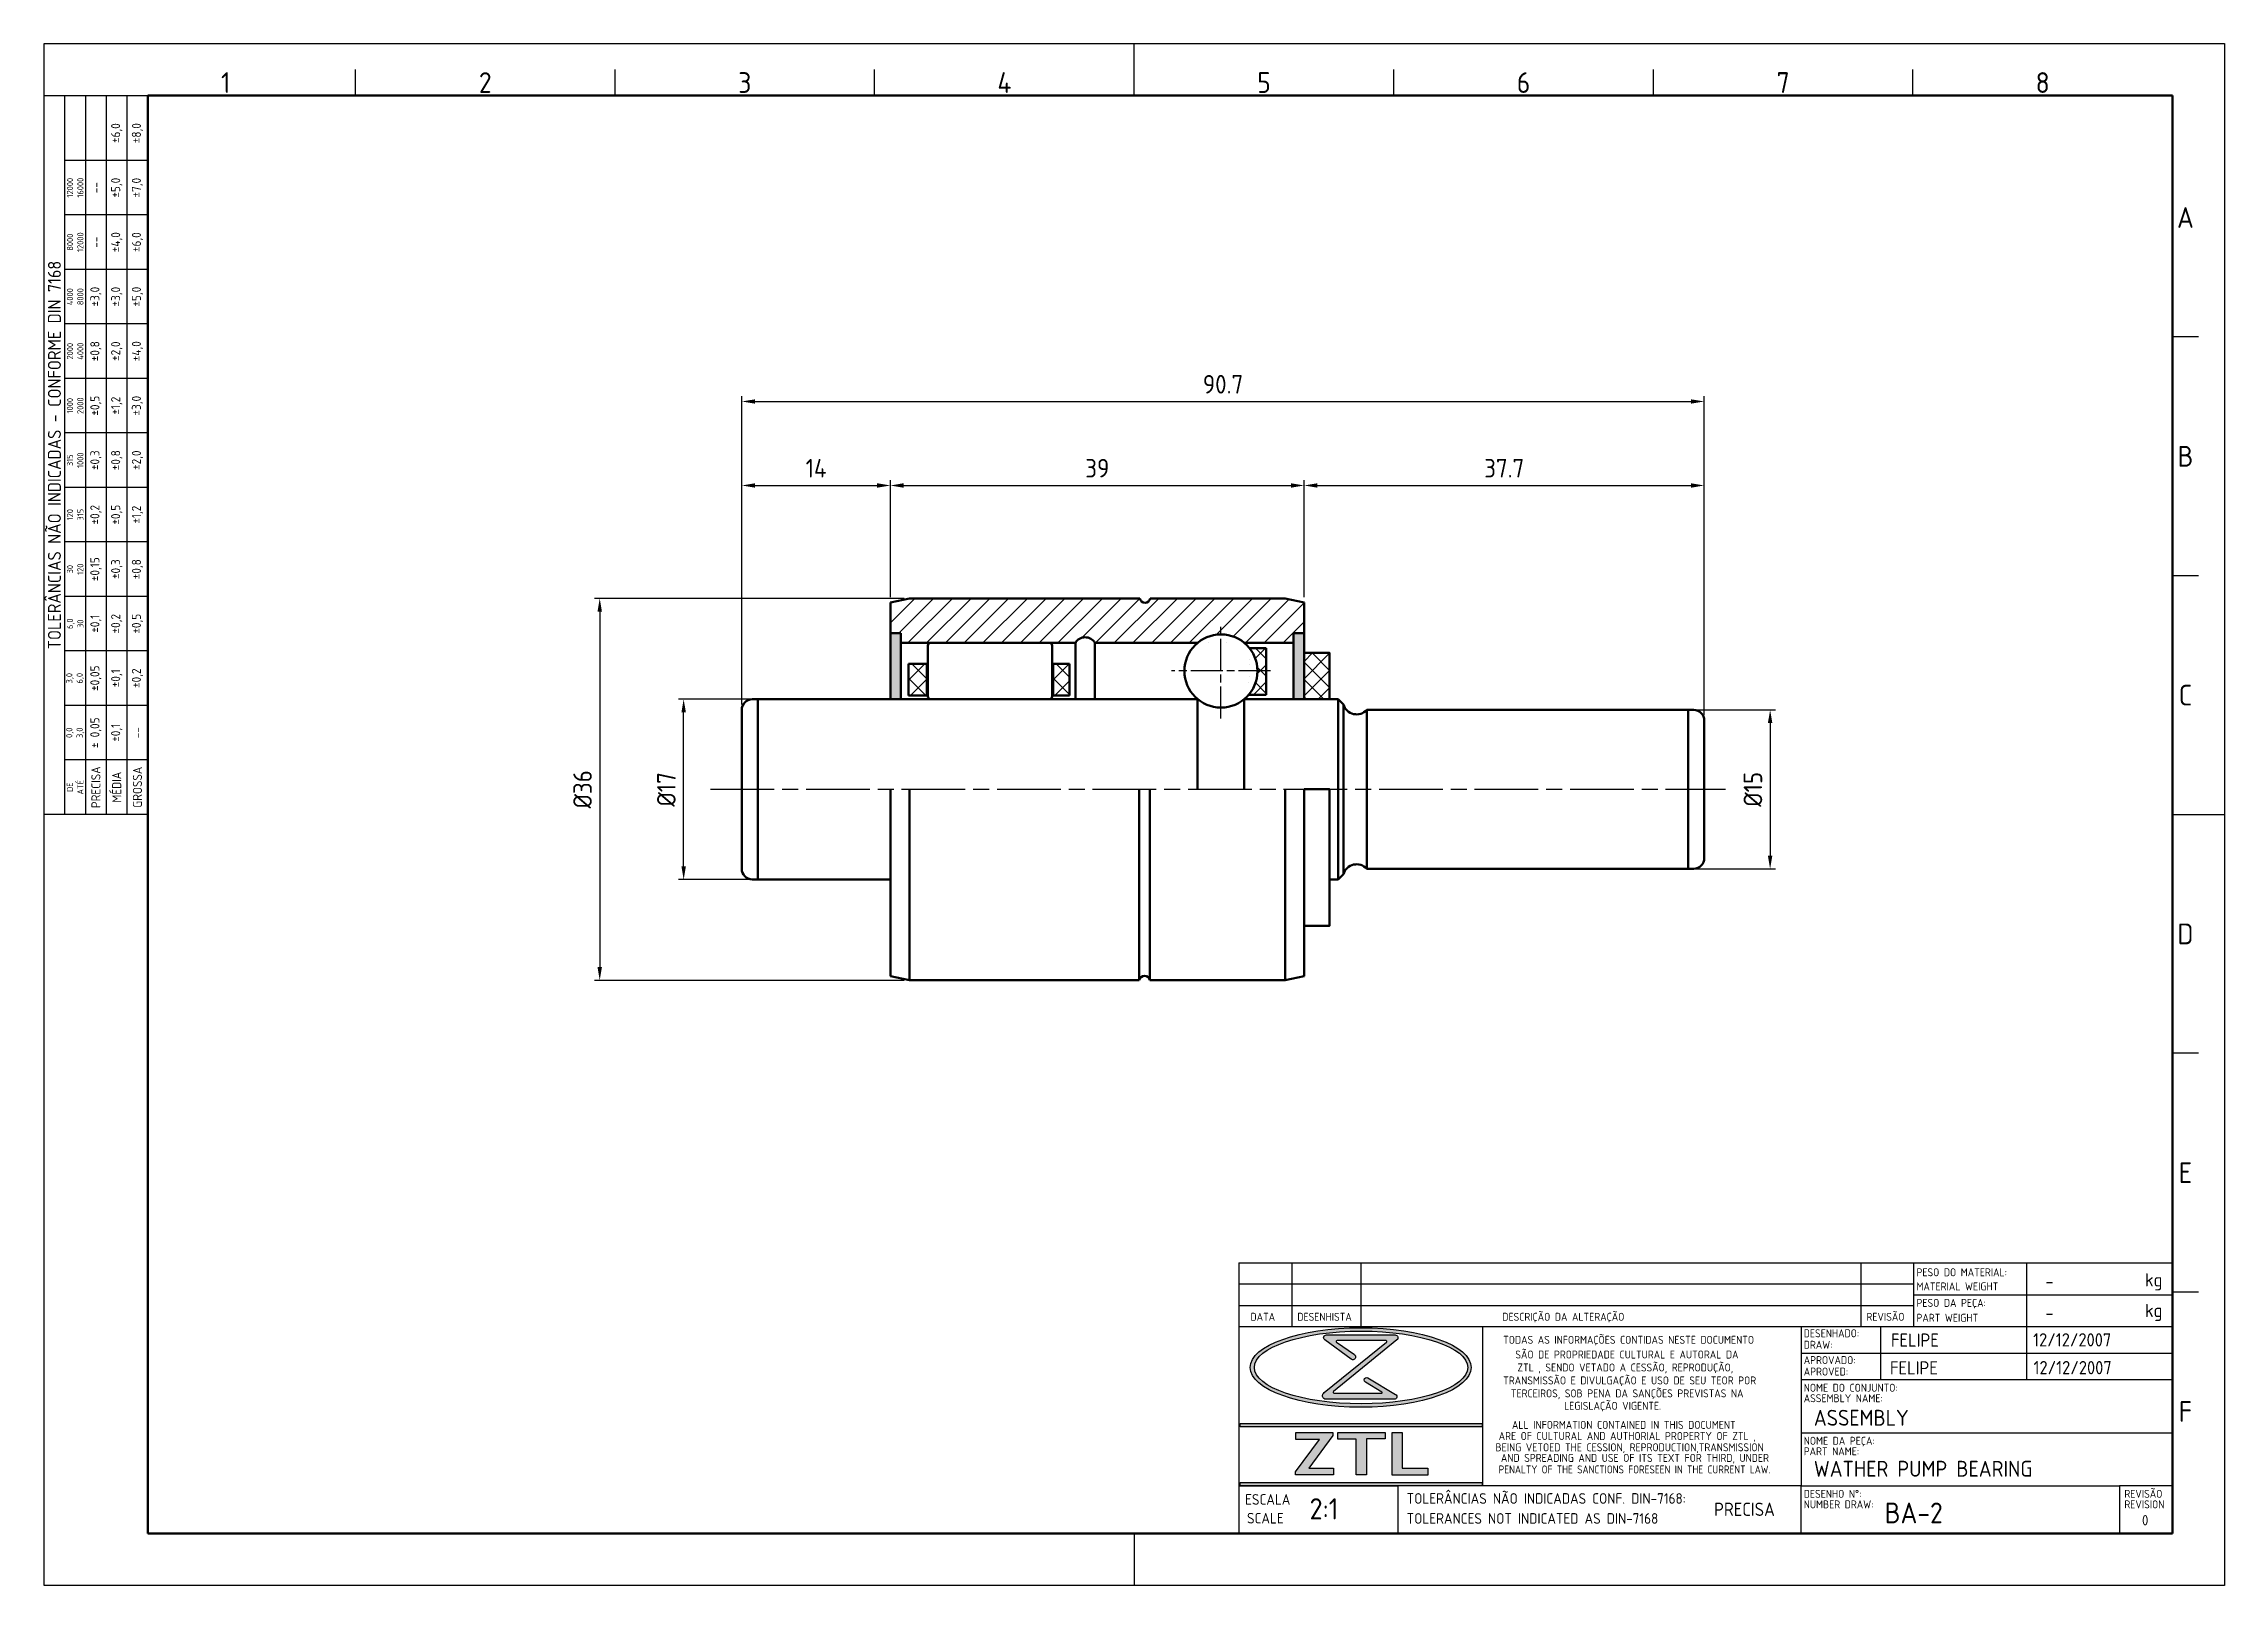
# Model space of a CAD drawing. Extents: x 0 to 205, y 0 to 145.
import ezdxf
from ezdxf.enums import TextEntityAlignment as Align

# ---------------------------------------------------------------- set-up
doc = ezdxf.new("R2010")
doc.units = 0
doc.header["$LTSCALE"] = 0.5
for name, pattern in [('AM_ISO02W050', [7.5, 6, -1.5]), ('AM_ISO08W050', [18, 12, -1.5, 3, -1.5]), ('AM_ISO08W050x2', [9, 6, -0.75, 1.5, -0.75])]:
    doc.linetypes.add(name, pattern=pattern)
doc.layers.get('0').update_dxf_attribs({"linetype": 'CONTINUOUS'})
doc.layers.get('Defpoints').update_dxf_attribs({"linetype": 'CONTINUOUS'})
for name, color, linetype, lineweight in [('AM_0', 7, 'CONTINUOUS', 50), ('AM_3', 6, 'AM_ISO02W050', 25), ('AM_5', 3, 'CONTINUOUS', 25), ('AM_7', 4, 'AM_ISO08W050', 25), ('AM_8', 1, 'CONTINUOUS', 25), ('AM_BOR', 7, 'CONTINUOUS', 50)]:
    doc.layers.add(name, color=color, linetype=linetype, lineweight=lineweight)
doc.styles.add('ACISOTS', font='isocp.shx', dxfattribs={"height": 1})
doc.styles.get("Standard").update_dxf_attribs({"font": 'ISOCP.SHX'})
doc.dimstyles.new('AM_ISO', dxfattribs={"dimtxt": 3.5, "dimasz": 2.5, "dimexe": 1, "dimexo": 1, "dimgap": 1.5, "dimtad": 1, "dimdsep": 46, "dimtxsty": 'Standard', "dimcen": 0, "dimclrd": 256, "dimclre": 256, "dimclrt": 2, "dimadec": 0, "dimazin": 2, "dimtp": 0.1, "dimtm": 0.1, "dimtfac": 0.71, "dimtdec": 3, "dimtmove": 0, "dimatfit": 3, "dimfxl": 1, "dimlwd": -1, "dimlwe": -1, "dimarcsym": 0})

# ---------------------------------------------------------------- blocks, each defined once
blk = doc.blocks.new('A3 ZTL')
for p, q in [((19.57, 280.82), (19.57, 9.78)), ((401.17, 280.82), (19.57, 280.82)), ((401.17, 9.78), (401.17, 280.82)), ((19.57, 9.78), (401.17, 9.78))]:
    blk.add_line(p, q)
at = {"layer": 'AM_BOR', "color": 135, "lineweight": 25}
for p, q in [((0, 0), (0, 290.61)), ((0, 290.61), (410.96, 290.61)), ((205.48, 280.82), (205.48, 290.61)), ((410.96, 290.61), (410.96, 0)), ((58.71, 280.82), (58.71, 285.71)), ((107.63, 280.82), (107.63, 285.71)), ((156.56, 280.82), (156.56, 285.71)), ((254.4, 280.82), (254.4, 285.71)), ((303.33, 280.82), (303.33, 285.71)), ((352.25, 280.82), (352.25, 285.71)), ((3.91, 145.3), (3.91, 280.82)), ((7.83, 280.82), (7.83, 145.3)), ((11.74, 280.82), (11.74, 145.3)), ((15.66, 145.3), (15.66, 280.82)), ((19.57, 268.59), (3.91, 268.59)), ((19.57, 258.32), (3.91, 258.32)), ((19.57, 248.04), (3.91, 248.04)), ((19.57, 237.77), (3.91, 237.77)), ((406.07, 235.32), (401.17, 235.32)), ((19.57, 227.5), (3.91, 227.5)), ((19.57, 217.22), (3.91, 217.22)), ((19.57, 206.95), (3.91, 206.95)), ((19.57, 196.67), (3.91, 196.67)), ((406.07, 190.31), (401.17, 190.31)), ((19.57, 186.4), (3.91, 186.4)), ((19.57, 176.13), (3.91, 176.13)), ((19.57, 165.85), (3.91, 165.85)), ((19.57, 155.58), (3.91, 155.58)), ((401.17, 145.3), (410.96, 145.3)), ((406.07, 100.29), (401.17, 100.29)), ((406.07, 55.28), (401.17, 55.28)), ((205.48, 9.78), (205.48, 0)), ((410.96, 0), (0, 0))]:
    blk.add_line(p, q, dxfattribs=at)
blk.add_lwpolyline([(19.57, 145.3), (0, 145.3), (0, 280.82), (19.57, 280.82)], close=True, dxfattribs=at)
at = {"layer": 'AM_BOR', "color": 135, "lineweight": 25, "style": 'ACISOTS'}
for s, p in [('1', (34.25, 283.27)), ('2', (83.17, 283.27)), ('3', (132.09, 283.27)), ('4', (181.02, 283.27)), ('5', (229.94, 283.27)), ('6', (278.86, 283.27)), ('7', (327.79, 283.27)), ('8', (376.71, 283.27)), ('A', (403.62, 257.83)), ('B', (403.62, 212.82)), ('C', (403.62, 167.81)), ('D', (403.62, 122.8)), ('E', (403.62, 77.79)), ('F', (403.62, 32.78))]:
    blk.add_text(s, height=3.91, dxfattribs=at).set_placement(p, align=Align.MIDDLE)
at = {"layer": 'AM_BOR', "color": 135, "lineweight": 25, "attachment_point": 5, "rotation": 90}
for s, insert, char_height, width in [('±6,0', (13.7, 273.73), 1.712, 10.274), ('±8,0', (17.61, 273.73), 1.712, 10.274), ('12000\\P16000', (5.87, 263.45), 1.174, 10.274), ('--', (9.78, 263.45), 1.712, 10.274), ('±5,0', (13.7, 263.45), 1.712, 10.274), ('±7,0', (17.61, 263.45), 1.712, 10.274), ('±4,0', (13.7, 253.18), 1.712, 10.274), ('±6,0', (17.61, 253.18), 1.712, 10.274), ('8000\\P12000', (5.87, 253.18), 1.174, 10.274), ('--', (9.78, 253.18), 1.712, 10.274), ('{\\Fisocp.shx|c0;TOLERÂNCIAS NÃO INDICADAS - CONFORME DIN 7168}', (1.96, 213.06), 2.4462, 135.5186), ('4000\\P8000', (5.87, 242.91), 1.174, 10.274), ('±3,0', (9.78, 242.91), 1.712, 10.274), ('±3,0', (13.7, 242.91), 1.712, 10.274), ('±5,0', (17.61, 242.91), 1.712, 10.274), ('±0,8', (9.78, 232.63), 1.712, 10.274), ('±2,0', (13.7, 232.63), 1.712, 10.274), ('±4,0', (17.61, 232.63), 1.712, 10.274), ('2000\\P4000', (5.87, 232.63), 1.174, 10.274), ('1000\\P2000', (5.87, 222.36), 1.174, 10.274), ('±0,5', (9.78, 222.36), 1.712, 10.274), ('±1,2', (13.7, 222.36), 1.712, 10.274), ('±3,0', (17.61, 222.36), 1.712, 10.274), ('±0,3', (9.78, 212.08), 1.712, 10.274), ('±0,8', (13.7, 212.08), 1.712, 10.274), ('±2,0', (17.61, 212.08), 1.712, 10.274), ('315\\P1000', (5.87, 212.08), 1.174, 10.274), ('120\\P315', (5.87, 201.81), 1.174, 10.274), ('±0,2', (9.78, 201.81), 1.712, 10.274), ('±0,5', (13.7, 201.81), 1.712, 10.274), ('±1,2', (17.61, 201.81), 1.712, 10.274), ('±0,15', (9.78, 191.54), 1.712, 10.274), ('±0,3', (13.7, 191.54), 1.712, 10.274), ('±0,8', (17.61, 191.54), 1.712, 10.274), ('30\\P120', (5.87, 191.54), 1.174, 10.274), ('6,0\\P30', (5.87, 181.26), 1.174, 10.274), ('±0,1', (9.78, 181.26), 1.712, 10.274), ('±0,2', (13.7, 181.26), 1.712, 10.274), ('±0,5', (17.61, 181.26), 1.712, 10.274), ('±0,05', (9.78, 170.99), 1.712, 10.274), ('±0,2', (17.61, 170.99), 1.712, 10.274), ('3,0\\P6,0', (5.87, 170.99), 1.174, 10.274), ('±0,1', (13.7, 170.99), 1.712, 10.274), ('0,0\\P3,0', (5.87, 160.71), 1.174, 10.274), ('± 0,05', (9.78, 160.71), 1.712, 10.274), ('\\pt4.69206;±0,1', (13.7, 160.71), 1.7123, 10.274), ('--', (17.61, 160.71), 1.712, 10.274), ('PRECISA', (9.78, 150.44), 1.712, 10.274), ('MÉDIA', (13.7, 150.44), 1.712, 10.274), ('GROSSA', (17.61, 150.44), 1.712, 10.274), ('{\\Fisocp.shx|c0;DE\\PATÉ}', (5.87, 150.44), 1.1742, 10.274)]:
    blk.add_mtext(s, dxfattribs=dict(at, insert=insert, char_height=char_height, width=width))
blk = doc.blocks.new('LEGENDAZTL-1')
at = {"layer": 'AM_8'}
h = blk.add_hatch(color=135, dxfattribs=at)
edge = h.paths.add_edge_path()
edge.add_ellipse((23.01, 31.29), major_axis=(20.82, 0), ratio=0.359907, start_angle=191.4592, end_angle=452.8175)
edge.add_ellipse((23.01, 31.29), major_axis=(20.82, 0), ratio=0.359907, start_angle=92.8175, end_angle=191.4592)
edge = h.paths.add_edge_path(flags=16)
edge.add_ellipse((23.07, 31.29), major_axis=(20.11, 0), ratio=0.340664, start_angle=93.067, end_angle=371.4592)
edge.add_ellipse((23.07, 31.29), major_axis=(20.11, 0), ratio=0.340664, start_angle=11.4592, end_angle=93.067)
h = blk.add_hatch(color=135, dxfattribs=at)
edge = h.paths.add_edge_path()
edge.add_line((27.86, 36.04), (16.14, 26.55))
edge.add_arc((16.46, 25.96), 0.662, 118.1409, 270)
edge.add_line((16.46, 25.3), (29.34, 25.3))
edge.add_arc((29.33, 25.79), 0.488, 271.9685, 418.9108)
edge.add_line((29.58, 26.21), (24.36, 29.35))
edge.add_arc((24.11, 28.95), 0.475, 58.6682, 238.8052)
edge.add_line((23.87, 28.54), (26.98, 26.65))
edge.add_arc((26.92, 26.56), 0.12, -90, 54.6545, ccw=False)
edge.add_line((26.92, 26.44), (17.93, 26.44))
edge.add_arc((17.96, 26.6), 0.167, 129.2364, 260.8226, ccw=False)
edge.add_line((17.86, 26.73), (29.79, 36.47))
edge.add_arc((29.47, 36.9), 0.529, 306.0702, 450)
edge.add_line((29.47, 37.43), (16.54, 37.43))
edge.add_arc((16.52, 36.92), 0.513, 87.7272, 233.7471)
edge.add_line((16.21, 36.5), (21.18, 32.86))
edge.add_arc((21.5, 33.28), 0.527, 232.4714, 414.7334)
edge.add_line((21.81, 33.71), (18.46, 36.07))
edge.add_arc((18.53, 36.2), 0.144, 90, 242.5235, ccw=False)
edge.add_line((18.53, 36.35), (27.78, 36.35))
edge.add_arc((27.75, 36.17), 0.176, -50.9964, 80.7655, ccw=False)
for points in [[(0.28, 20.1), (45.87, 20.1), (45.87, 20.7), (0.28, 20.7)], [(10.71, 11.65), (10.71, 11.05), (17.9, 11.05), (17.9, 12.32), (13.24, 12.32), (17.77, 18.44), (17.77, 19.04), (10.78, 19.04), (10.78, 17.71), (15.21, 17.71)], [(18.7, 17.78), (22.17, 17.78), (22.17, 11.05), (24.07, 11.05), (24.07, 17.84), (27.63, 17.84), (27.63, 19.04), (18.7, 19.04)], [(35.62, 11.02), (35.62, 12.32), (30.79, 12.32), (30.79, 19.04), (28.93, 19.04), (28.93, 11.02)], [(45.87, 9.6), (0.28, 9.6), (0.28, 9), (45.87, 9)]]:
    blk.add_hatch(color=135, dxfattribs=at).paths.add_polyline_path(points)
at = {"layer": 'AM_8', "color": 135}
for p, q in [((0, 51), (176, 51)), ((0, 51), (0, 0)), ((10, 51), (10, 39)), ((23, 51), (23, 39)), ((117.25, 51), (117.25, 39)), ((127.25, 39), (127.25, 51)), ((148.5, 51), (148.5, 45)), ((176, 0), (176, 51)), ((127.25, 47), (0, 47)), ((0, 43), (127.25, 43)), ((127.25, 45), (176, 45)), ((148.5, 45), (148.5, 39)), ((0, 39), (106, 39)), ((16.54, 37.43), (29.47, 37.43)), ((45.93, 39), (45.93, 9)), ((106, 39), (106, 20)), ((106, 39), (176, 39)), ((121, 39), (121, 29)), ((148.5, 39), (148.5, 29)), ((106, 34), (176, 34)), ((106, 29), (176, 29)), ((0.28, 20.1), (0.28, 20.7)), ((0.28, 20.7), (45.87, 20.7)), ((45.87, 20.7), (45.87, 20.1)), ((45.87, 20.1), (0.28, 20.1)), ((10.71, 11.65), (15.21, 17.71)), ((10.78, 17.71), (10.78, 19.04)), ((10.78, 19.04), (17.77, 19.04)), ((15.21, 17.71), (10.78, 17.71)), ((17.77, 18.44), (13.24, 12.32)), ((17.77, 19.04), (17.77, 18.44)), ((18.7, 17.78), (18.7, 19.04)), ((18.7, 19.04), (27.63, 19.04)), ((22.17, 17.78), (18.7, 17.78)), ((22.17, 11.05), (22.17, 17.78)), ((24.07, 17.84), (24.07, 11.05)), ((27.63, 17.84), (24.07, 17.84)), ((27.63, 19.04), (27.63, 17.84)), ((28.93, 11.02), (28.93, 19.04)), ((28.93, 19.04), (30.79, 19.04)), ((30.79, 19.04), (30.79, 12.32)), ((106, 20), (106, 9)), ((106, 19), (176, 19)), ((0, 9), (30, 9)), ((106, 9), (0, 9)), ((0.28, 9.6), (45.87, 9.6)), ((0.28, 9), (0.28, 9.6)), ((45.87, 9), (0.28, 9)), ((10.71, 11.05), (10.71, 11.65)), ((17.9, 11.05), (10.71, 11.05)), ((13.24, 12.32), (17.9, 12.32)), ((17.9, 12.32), (17.9, 11.05)), ((24.07, 11.05), (22.17, 11.05)), ((35.62, 11.02), (28.93, 11.02)), ((30, 9), (30, 0)), ((30.79, 12.32), (35.62, 12.32)), ((35.62, 12.32), (35.62, 11.02)), ((45.87, 9.6), (45.87, 9)), ((106, 0), (106, 9)), ((106, 9), (166, 9)), ((176, 9), (166, 9)), ((166, 9), (166, 0)), ((0, 0), (176, 0))]:
    blk.add_line(p, q, dxfattribs=at)
blk.add_lwpolyline([(16.54, 37.43), (29.47, 37.43, -0.726075), (29.79, 36.47), (17.86, 26.73, 0.646844), (17.93, 26.44), (26.92, 26.44, 0.730915), (26.98, 26.65), (23.87, 28.54, -1.001197), (24.36, 29.35), (29.58, 26.21, -0.746343), (29.34, 25.3), (16.46, 25.3, -0.780296), (16.14, 26.55), (27.86, 36.04, 0.647932), (27.78, 36.35), (18.53, 36.35, 0.78497), (18.46, 36.07), (21.81, 33.71, -1.019937), (21.18, 32.86), (16.21, 36.5, -0.740095), (16.54, 37.43, -0.257794)], format="xyb", dxfattribs=at)
for centre, major_axis, ratio in [((23.01, 31.29), (-20.82, 0), 0.359907), ((23.07, 31.29), (-20.11, 0), 0.340664)]:
    blk.add_ellipse(centre, major_axis=major_axis, ratio=ratio, dxfattribs=at)
for s, height, p in [('PESO DO MATERIAL:', 1.5, (127.75, 48.48)), ('MATERIAL WEIGHT', 1.5, (127.75, 45.82)), ('kg', 2.5, (170.83, 46.56)), ('DATA', 1.5, (2.22, 40.09)), ('DESENHISTA', 1.5, (11.05, 40.09)), ('DESCRIÇÃO DA ALTERAÇÃO', 1.5, (49.68, 40.09)), ('REVISÃO', 1.5, (118.32, 40.09)), ('PESO DA PEÇA:', 1.5, (127.75, 42.71)), ('PART WEIGHT', 1.5, (127.75, 39.91)), ('kg', 2.5, (170.83, 40.79)), ('TODAS AS INFORMAÇÕES CONTIDAS NESTE DOCUMENTO', 1.5, (49.85, 35.75)), ('DESENHADO:', 1.5, (106.5, 36.98)), ('SÃO DE PROPRIEDADE CULTURAL E AUTORAL DA', 1.5, (52.14, 32.98)), ('APROVADO:', 1.5, (106.5, 31.93)), ('DRAW:', 1.5, (106.5, 34.82)), ('TRANSMISSÃO E DIVULGAÇÃO E USO DE SEU TEOR POR', 1.5, (49.85, 28.1)), ('ZTL , SENDO VETADO A CESSÃO, REPRODUÇÃO,', 1.5, (52.53, 30.54)), ('APROVED:', 1.5, (106.5, 29.77)), ('TERCEIROS, SOB PENA DA SANÇÕES PREVISTAS NA', 1.5, (51.3, 25.66)), ('LEGISLAÇÃO VIGENTE.', 1.5, (61.33, 23.31)), ('ASSEMBLY NAME:', 1.5, (106.5, 24.74)), ('NOME DO CONJUNTO:', 1.5, (106.5, 26.72)), ('ALL INFORMATION CONTAINED IN THIS DOCUMENT', 1.5, (51.5, 19.72)), ('BEING VETOED THE CESSION, REPRODUCTION,TRANSMISSION', 1.5, (48.41, 15.49)), ('ARE OF CULTURAL AND AUTHORIAL PROPERTY OF ZTL ,', 1.5, (49, 17.62)), ('NOME DA PEÇA:', 1.5, (106.5, 16.72)), ('AND SPREADING AND USE OF ITS TEXT FOR THIRD, UNDER', 1.5, (49.42, 13.49)), ('PART NAME:', 1.5, (106.5, 14.74)), ('TOLERÂNCIAS NÃO INDICADAS CONF. DIN-7168:', 2, (31.66, 5.6)), ('DESENHO N%%d:', 1.5, (106.5, 6.72)), ('REVISÃO', 1.5, (166.93, 6.72)), ('ESCALA', 2, (1.21, 5.42)), ('NUMBER DRAW:', 1.5, (106.5, 4.74)), ('REVISION', 1.5, (166.93, 4.74)), ('SCALE', 2, (1.57, 1.88)), ('TOLERANCES NOT INDICATED AS DIN-7168', 2, (31.66, 1.83))]:
    blk.add_text(s, height=height, dxfattribs=at).set_placement(p)
at = {"layer": 'AM_8', "color": 135, "width": 0.95}
blk.add_text('PENALTY OF THE SANCTIONS FORESEEN IN THE CURRENT LAW.', height=1.5, dxfattribs=at).set_placement((48.99, 11.32))
at = {"layer": 'AM_8', "color": 135}
for tag, height, p in [('PESO', 2.5, (152.06, 47.53)), ('PESO', 2.5, (152.06, 41.58)), ('DESN.', 2.5, (122.94, 36.44)), ('DATADES', 2.5, (149.73, 36.5)), ('APROV', 2.5, (122.75, 31.22)), ('DATAAPROV', 2.5, (149.81, 31.25)), ('CONJUNTO', 3, (108.41, 21.81)), ('PEÇA', 3, (108.4, 12.2)), ('NºDESENHO', 3.91, (121.76, 3.88))]:
    blk.add_attdef(tag, text='', height=height, dxfattribs=at).set_placement(p, align=Align.MIDDLE_LEFT)
at = {"layer": 'AM_8', "color": 135, "style": 'ACISOTS'}
for tag, p, height in [('GEN-TITLE-SCA{12.7}', (13.36, 2.64), 4), ('GEN-TITLE-DWG{30.6}', (92.5, -2.65), 2)]:
    blk.add_attdef(tag, p, '', height=height, dxfattribs=at)
at = {"layer": 'AM_8', "color": 135}
for tag, height, p in [('TOL.N.IND', 2.5, (95.33, 4.56)), ('REV.', 1.96, (170.86, 2.49))]:
    blk.add_attdef(tag, text='', height=height, dxfattribs=at).set_placement(p, align=Align.MIDDLE_CENTER)
blk = doc.blocks.new('*D29')
at = {"layer": 'AM_5'}
for p, q in [((155.46, 82.52), (163.17, 82.52)), ((162.67, 81.27), (162.67, 68.77)), ((155.46, 67.52), (163.17, 67.52))]:
    blk.add_line(p, q, dxfattribs=at)
for points in [[(162.46, 81.27), (162.88, 81.27), (162.67, 82.52)], [(162.46, 68.77), (162.88, 68.77), (162.67, 67.52)]]:
    blk.add_solid(points, dxfattribs=at)
at = {"layer": 'Defpoints', "color": 0}
for p in [(154.96, 82.52), (154.96, 67.52), (162.67, 67.52)]:
    blk.add_point(p, dxfattribs=at)
at = {"layer": 'AM_5', "color": 3, "insert": (161.05, 75.02), "char_height": 1.75, "attachment_point": 5, "rotation": 90}
blk.add_mtext('%%C15', dxfattribs=at)
blk = doc.blocks.new('*D30')
at = {"layer": 'AM_5'}
for p, q in [((65.76, 83.01), (65.76, 112.08)), ((67.01, 111.58), (155.21, 111.58)), ((156.46, 82.01), (156.46, 112.08))]:
    blk.add_line(p, q, dxfattribs=at)
for points in [[(67.01, 111.78), (67.01, 111.37), (65.76, 111.58)], [(155.21, 111.78), (155.21, 111.37), (156.46, 111.58)]]:
    blk.add_solid(points, dxfattribs=at)
at = {"layer": 'Defpoints', "color": 0}
for p in [(156.46, 111.58), (65.76, 82.51), (156.46, 81.51)]:
    blk.add_point(p, dxfattribs=at)
at = {"layer": 'AM_5', "color": 3, "insert": (111.11, 113.2), "char_height": 1.75, "attachment_point": 5}
blk.add_mtext('90.7', dxfattribs=at)
blk = doc.blocks.new('*D31')
at = {"layer": 'AM_5'}
for p, q in [((65.76, 83.01), (65.76, 104.16)), ((67.01, 103.66), (78.51, 103.66)), ((79.76, 93.12), (79.76, 104.16))]:
    blk.add_line(p, q, dxfattribs=at)
for points in [[(67.01, 103.87), (67.01, 103.45), (65.76, 103.66)], [(78.51, 103.87), (78.51, 103.45), (79.76, 103.66)]]:
    blk.add_solid(points, dxfattribs=at)
at = {"layer": 'Defpoints', "color": 0}
for p in [(79.76, 103.66), (79.76, 92.62), (65.76, 82.51)]:
    blk.add_point(p, dxfattribs=at)
at = {"layer": 'AM_5', "color": 3, "insert": (72.76, 105.29), "char_height": 1.75, "attachment_point": 5}
blk.add_mtext('14', dxfattribs=at)
blk = doc.blocks.new('*D32')
at = {"layer": 'AM_5'}
for p, q in [((79.76, 93.12), (79.76, 104.16)), ((81.01, 103.66), (117.51, 103.66)), ((118.76, 93.12), (118.76, 104.16))]:
    blk.add_line(p, q, dxfattribs=at)
for points in [[(81.01, 103.87), (81.01, 103.45), (79.76, 103.66)], [(117.51, 103.87), (117.51, 103.45), (118.76, 103.66)]]:
    blk.add_solid(points, dxfattribs=at)
at = {"layer": 'Defpoints', "color": 0}
for p in [(118.76, 103.66), (79.76, 92.62), (118.76, 92.62)]:
    blk.add_point(p, dxfattribs=at)
at = {"layer": 'AM_5', "color": 3, "insert": (99.26, 105.29), "char_height": 1.75, "attachment_point": 5}
blk.add_mtext('39', dxfattribs=at)
blk = doc.blocks.new('*D33')
at = {"layer": 'AM_5'}
for p, q in [((118.76, 93.12), (118.76, 104.16)), ((120.01, 103.66), (155.21, 103.66)), ((156.46, 82.01), (156.46, 104.16))]:
    blk.add_line(p, q, dxfattribs=at)
for points in [[(120.01, 103.87), (120.01, 103.45), (118.76, 103.66)], [(155.21, 103.87), (155.21, 103.45), (156.46, 103.66)]]:
    blk.add_solid(points, dxfattribs=at)
at = {"layer": 'Defpoints', "color": 0}
for p in [(156.46, 103.66), (118.76, 92.62), (156.46, 81.51)]:
    blk.add_point(p, dxfattribs=at)
at = {"layer": 'AM_5', "color": 3, "insert": (137.61, 105.29), "char_height": 1.75, "attachment_point": 5}
blk.add_mtext('37.7', dxfattribs=at)
blk = doc.blocks.new('*D34')
at = {"layer": 'AM_5'}
for p, q in [((81.06, 93.02), (51.87, 93.02)), ((52.37, 91.77), (52.37, 58.27)), ((81.06, 57.02), (51.87, 57.02))]:
    blk.add_line(p, q, dxfattribs=at)
for points in [[(52.16, 91.77), (52.58, 91.77), (52.37, 93.02)], [(52.16, 58.27), (52.58, 58.27), (52.37, 57.02)]]:
    blk.add_solid(points, dxfattribs=at)
at = {"layer": 'Defpoints', "color": 0}
for p in [(81.56, 93.02), (52.37, 57.02), (81.56, 57.02)]:
    blk.add_point(p, dxfattribs=at)
at = {"layer": 'AM_5', "color": 3, "insert": (50.75, 75.02), "char_height": 1.75, "attachment_point": 5, "rotation": 90}
blk.add_mtext('%%C36', dxfattribs=at)
blk = doc.blocks.new('*D35')
at = {"layer": 'AM_5'}
for p, q in [((66.76, 83.52), (59.78, 83.52)), ((60.28, 67.77), (60.28, 82.27)), ((66.76, 66.52), (59.78, 66.52))]:
    blk.add_line(p, q, dxfattribs=at)
for points in [[(60.07, 82.27), (60.49, 82.27), (60.28, 83.52)], [(60.07, 67.77), (60.49, 67.77), (60.28, 66.52)]]:
    blk.add_solid(points, dxfattribs=at)
at = {"layer": 'Defpoints', "color": 0}
for p in [(60.28, 83.52), (67.26, 83.52), (67.26, 66.52)]:
    blk.add_point(p, dxfattribs=at)
at = {"layer": 'AM_5', "color": 3, "insert": (58.65, 75.02), "char_height": 1.75, "attachment_point": 5, "rotation": 90}
blk.add_mtext('%%C17', dxfattribs=at)

msp = doc.modelspace()

# ---------------------------------------------------------------- hatches: boundary and pattern name
at = {"layer": 'AM_3'}
h = msp.add_hatch(dxfattribs=at)
h.set_pattern_fill('ANSI31', color=256, scale=15, style=0)
h.paths.add_polyline_path([(78.278, 102.972), (76.724, 102.972), (76.724, 95.972), (83.474, 95.972), (83.474, 99.972, -0.2679492)])
h.paths.add_polyline_path([(83.474, 63.972), (76.724, 63.972), (76.724, 56.972), (78.278, 56.972, -0.2679492), (83.474, 59.972)])
h = msp.add_hatch(dxfattribs=at)
h.set_pattern_fill('ANSI31', color=256, scale=15, style=0)
h.paths.add_polyline_path([(86.474, 95.972), (90.224, 99.722), (90.224, 102.972), (88.671, 102.972, -0.2679492), (83.474, 99.972), (83.474, 95.972)])
h.paths.add_polyline_path([(90.224, 56.972), (90.224, 60.222), (86.474, 63.972), (83.474, 63.972), (83.474, 59.972, -0.2679492), (88.671, 56.972)])
at = {"layer": 'AM_8'}
h = msp.add_hatch(dxfattribs=at)
h.set_pattern_fill('_U', color=256, scale=1.25, angle=45, style=0, pattern_type=0)
h.set_pattern_definition([(45, (0, -13.7915), (-0.883883, 0.883883), [])])
edge = h.paths.add_edge_path()
edge.add_line((113.11, 88.832), (117.758, 88.832))
edge.add_line((117.758, 88.832), (117.758, 89.752))
edge.add_line((117.758, 89.752), (118.758, 89.752))
edge.add_line((118.758, 89.752), (118.758, 92.625))
edge.add_line((118.758, 92.625), (116.958, 93.024))
edge.add_line((116.958, 93.024), (104.258, 93.024))
edge.add_arc((103.758, 93.115), 0.508, 190.31778, 349.68222, ccw=False)
edge.add_line((103.258, 93.024), (81.558, 93.024))
edge.add_line((81.558, 93.024), (79.758, 92.625))
edge.add_line((79.758, 92.625), (79.758, 89.752))
edge.add_line((79.758, 89.752), (80.758, 89.752))
edge.add_line((80.758, 89.752), (80.758, 88.832))
edge.add_line((80.758, 88.832), (97.195, 88.832))
edge.add_arc((98.116, 88.284), 1.071, 30.76755, 149.23245, ccw=False)
edge.add_line((99.036, 88.832), (108.716, 88.832))
edge.add_arc((110.913, 86.178), 3.446, 50.37912, 129.62088, ccw=False)
for points in [[(79.758, 89.752), (79.758, 83.524), (80.758, 83.524), (80.758, 89.752)], [(118.758, 89.752), (118.758, 83.524), (117.758, 83.524), (117.758, 89.752)]]:
    msp.add_hatch(color=256, dxfattribs=at).paths.add_polyline_path(points)
h = msp.add_hatch(dxfattribs=at)
h.set_pattern_fill('_U', color=256, scale=1.15, angle=45, style=0, double=1, pattern_type=0)
h.set_pattern_definition([(45, (-3, -13.7915), (-0.813173, 0.813173), []), (135, (-3, -13.7915), (-0.813173, -0.813173), [])])
h.paths.add_polyline_path([(81.474, 83.871), (83.186, 83.871), (83.186, 86.84), (81.474, 86.84)])
h = msp.add_hatch(dxfattribs=at)
h.set_pattern_fill('_U', color=256, scale=1.15, angle=45, style=0, double=1, pattern_type=0)
h.set_pattern_definition([(45, (0.8562, -13.7915), (-0.813173, 0.813173), []), (135, (0.8562, -13.7915), (-0.813173, -0.813173), [])])
h.paths.add_polyline_path([(96.642, 83.871), (96.642, 86.84), (95.102, 86.84), (95.102, 83.871)])
h = msp.add_hatch(dxfattribs=at)
h.set_pattern_fill('_U', color=256, scale=1.15, angle=45, style=0, double=1, pattern_type=0)
h.set_pattern_definition([(45, (6.5007, -13.7915), (-0.813173, 0.813173), []), (135, (6.5007, -13.7915), (-0.813173, -0.813173), [])])
edge = h.paths.add_edge_path()
edge.add_line((115.19, 83.942), (115.19, 88.329))
edge.add_line((115.19, 88.329), (113.605, 88.329))
edge.add_arc((110.913, 86.178), 3.446, -40.4566, 38.62786, ccw=False)
edge.add_line((113.535, 83.942), (115.19, 83.942))
h = msp.add_hatch(dxfattribs=at)
h.set_pattern_fill('_U', color=256, scale=1.15, angle=45, style=0, double=1, pattern_type=0)
h.set_pattern_definition([(45, (0, -13.7915), (-0.813173, 0.813173), []), (135, (0, -13.7915), (-0.813173, -0.813173), [])])
h.paths.add_polyline_path([(118.758, 87.874), (118.758, 83.524), (121.158, 83.524), (121.158, 87.874)])

# ---------------------------------------------------------------- linework, layer by layer
at = {"layer": 'AM_0'}
for p, q in [((81.558, 93.024), (79.758, 92.625)), ((79.758, 83.524), (79.758, 92.625)), ((81.558, 93.024), (103.258, 93.024)), ((104.258, 93.024), (116.958, 93.024)), ((116.958, 93.024), (118.758, 92.625)), ((118.758, 92.625), (118.758, 83.524)), ((79.758, 89.752), (80.758, 89.752)), ((80.758, 89.752), (80.758, 83.524)), ((80.758, 88.832), (97.195, 88.832)), ((97.195, 88.832), (97.195, 83.524)), ((99.036, 88.832), (108.716, 88.832)), ((99.036, 88.832), (99.036, 83.524)), ((113.11, 88.832), (117.758, 88.832)), ((118.758, 89.752), (117.758, 89.752)), ((117.758, 89.752), (117.758, 83.524)), ((83.186, 86.84), (81.474, 86.84)), ((81.474, 86.84), (81.474, 83.871)), ((83.186, 83.871), (83.186, 86.84)), ((83.303, 86.84), (83.186, 86.84)), ((95.102, 86.84), (95.008, 86.84)), ((96.642, 86.84), (95.102, 86.84)), ((95.102, 86.84), (95.102, 83.871)), ((96.642, 83.871), (96.642, 86.84)), ((113.605, 88.329), (115.19, 88.329)), ((115.19, 88.329), (115.19, 83.942)), ((65.758, 67.537), (65.758, 82.51)), ((67.258, 83.524), (66.732, 83.51)), ((67.258, 83.524), (108.716, 83.524)), ((67.258, 83.524), (67.258, 66.524)), ((81.474, 83.871), (83.186, 83.871)), ((83.186, 83.871), (83.303, 83.871)), ((95.008, 83.871), (95.102, 83.871)), ((95.102, 83.871), (96.642, 83.871)), ((108.716, 83.524), (108.716, 75.024)), ((113.11, 83.524), (121.958, 83.524)), ((113.11, 83.524), (113.11, 75.024)), ((115.19, 83.942), (113.535, 83.942)), ((121.958, 83.524), (122.458, 83.024)), ((121.958, 83.524), (121.958, 66.524)), ((122.458, 67.024), (122.458, 83.024)), ((124.658, 82.524), (154.958, 82.524)), ((124.658, 82.524), (124.658, 67.524)), ((154.958, 82.524), (154.958, 67.524)), ((154.958, 82.524), (155.484, 82.51)), ((156.458, 81.51), (156.458, 68.537)), ((79.758, 57.423), (79.758, 75.024)), ((81.558, 75.024), (81.558, 57.024)), ((103.22, 57.024), (103.22, 75.024)), ((104.22, 57.024), (104.22, 75.024)), ((116.958, 75.024), (116.958, 57.024)), ((118.758, 75.024), (118.758, 57.423)), ((67.258, 66.524), (66.732, 66.537)), ((79.758, 66.524), (67.258, 66.524)), ((121.958, 66.524), (121.158, 66.524)), ((121.958, 66.524), (122.458, 67.024)), ((154.958, 67.524), (124.658, 67.524)), ((154.958, 67.524), (155.484, 67.537)), ((81.558, 57.024), (79.758, 57.423)), ((103.22, 57.024), (81.558, 57.024)), ((116.958, 57.024), (104.22, 57.024)), ((116.958, 57.024), (118.758, 57.423))]:
    msp.add_line(p, q, dxfattribs=at)
msp.add_lwpolyline([(83.553, 83.524), (94.758, 83.524, 0.4142136), (95.008, 83.774), (95.008, 88.582, 0.4142136), (94.758, 88.832), (83.553, 88.832, 0.4142136), (83.303, 88.582), (83.303, 83.774, 0.4142136)], format="xyb", close=True, dxfattribs=at)
for points in [[(118.758, 83.524), (121.158, 83.524), (121.158, 87.874), (118.758, 87.874)], [(118.758, 62.174), (121.158, 62.174), (121.158, 75.024), (118.758, 75.024)]]:
    msp.add_lwpolyline(points, close=True, dxfattribs=at)
msp.add_circle((110.913, 86.178), 3.446, dxfattribs=at)
for centre, radius, start, end in [((103.758, 93.115), 0.508, 190.31778, 349.68222), ((98.116, 88.284), 1.071, 30.76755, 149.23245), ((66.758, 82.51), 1, 91.5, 180), ((123.695, 83.376), 1.286, 195.91884, 318.47263), ((155.458, 81.51), 1, 360, 88.5), ((123.695, 66.671), 1.286, 41.52737, 164.08116), ((155.458, 68.537), 1, 271.5, 0), ((66.758, 67.537), 1, 180, 268.5), ((103.72, 56.933), 0.508, 10.31778, 169.68222)]:
    msp.add_arc(centre, radius, start, end, dxfattribs=at)
at = {"layer": 'AM_7', "linetype": 'AM_ISO08W050x2'}
for p, q in [((110.913, 81.712), (110.913, 90.643)), ((115.581, 86.178), (106.246, 86.178))]:
    msp.add_line(p, q, dxfattribs=at)
at = {"layer": 'AM_7'}
msp.add_line((62.824, 75.024), (158.465, 75.024), dxfattribs=at)

# ---------------------------------------------------------------- block references
at = {"layer": 'AM_0', "lineweight": 0, "xscale": 0.5, "yscale": 0.5, "zscale": 0.5}
msp.add_blockref('A3 ZTL', (0, 0), dxfattribs=at)
at = {"layer": 'AM_0', "lineweight": 0}
ref = msp.add_blockref('LEGENDAZTL-1', (112.587, 4.892), dxfattribs=dict(at, xscale=0.5, yscale=0.5, zscale=0.5))
ref.add_attrib('GEN-TITLE-SCA{12.7}', '2:1', (119.266, 6.214), dxfattribs={"layer": 'AM_8', "color": 135, "height": 2, "style": 'ACISOTS'})
ref.add_attrib('DATAAPROV', '12/12/2007', dxfattribs={"layer": 'AM_8', "color": 135, "height": 1.25}).set_placement((187.492, 20.52), align=Align.MIDDLE_LEFT)
ref.add_attrib('DATADES', '12/12/2007', dxfattribs={"layer": 'AM_8', "color": 135, "height": 1.25}).set_placement((187.452, 23.141), align=Align.MIDDLE_LEFT)
ref.add_attrib('APROV', 'FELIPE', dxfattribs={"layer": 'AM_8', "color": 135, "height": 1.25}).set_placement((173.962, 20.501), align=Align.MIDDLE_LEFT)
ref.add_attrib('PESO', '-', dxfattribs={"layer": 'AM_8', "color": 135, "height": 1.25}).set_placement((188.618, 28.656), align=Align.MIDDLE_LEFT)
ref.add_attrib('PEÇA', 'WATHER PUMP BEARING', dxfattribs={"layer": 'AM_8', "color": 135, "height": 1.5}).set_placement((166.786, 10.99), align=Align.MIDDLE_LEFT)
ref.add_attrib('CONJUNTO', 'ASSEMBLY', dxfattribs={"layer": 'AM_8', "color": 135, "height": 1.5}).set_placement((166.79, 15.797), align=Align.MIDDLE_LEFT)
ref.add_attrib('NºDESENHO', 'BA-2', dxfattribs={"layer": 'AM_8', "color": 135, "height": 1.9556}).set_placement((173.467, 6.831), align=Align.MIDDLE_LEFT)
ref.add_attrib('REV.', '0', dxfattribs={"layer": 'AM_8', "color": 135, "height": 0.978}).set_placement((198.016, 6.137), align=Align.MIDDLE_CENTER)
ref.add_attrib('TOL.N.IND', 'PRECISA', dxfattribs={"layer": 'AM_8', "color": 135, "height": 1.25}).set_placement((160.25, 7.172), align=Align.MIDDLE_CENTER)
ref.add_attrib('DESN.', 'FELIPE', dxfattribs={"layer": 'AM_8', "color": 135, "height": 1.25}).set_placement((174.057, 23.114), align=Align.MIDDLE_LEFT)
ref.add_attrib('PESO', '-', dxfattribs={"layer": 'AM_8', "color": 135, "height": 1.25}).set_placement((188.618, 25.681), align=Align.MIDDLE_LEFT)

# ---------------------------------------------------------------- dimensions: what is measured, and where the dimension line sits
at = {"layer": 'AM_5'}
for base, p1, p2, picture, middle in [((156.458, 111.576), (65.758, 82.51), (156.458, 81.51), '*D30', (111.108, 113.201)), ((79.758, 103.662), (65.758, 82.51), (79.758, 92.625), '*D31', (72.758, 105.287)), ((118.758, 103.662), (79.758, 92.625), (118.758, 92.625), '*D32', (99.258, 105.287)), ((156.458, 103.662), (118.758, 92.625), (156.458, 81.51), '*D33', (137.608, 105.287))]:
    dim = msp.add_linear_dim(base=base, p1=p1, p2=p2, dimstyle='AM_ISO', override={"dimscale": 0.5, "dimclrt": 3, "dimadec": 2, "dimtp": 0, "dimtdec": 2}, dxfattribs=at)
    dim.commit()
    dim.dimension.update_dxf_attribs({"geometry": picture, "text_midpoint": middle})
for base, p1, p2, text, picture, middle in [((52.372, 57.024), (81.558, 93.024), (81.558, 57.024), '%%C36', '*D34', (50.747, 75.024)), ((60.278, 83.524), (67.258, 66.524), (67.258, 83.524), '%%C17', '*D35', (58.653, 75.024)), ((162.67, 67.524), (154.958, 82.524), (154.958, 67.524), '%%C15', '*D29', (161.045, 75.024))]:
    dim = msp.add_linear_dim(base=base, p1=p1, p2=p2, angle=90, text=text, dimstyle='AM_ISO', override={"dimscale": 0.5, "dimclrt": 3, "dimadec": 2, "dimtp": 0, "dimtdec": 2}, dxfattribs=at)
    dim.commit()
    dim.dimension.update_dxf_attribs({"geometry": picture, "text_midpoint": middle})

doc.saveas('drawing.dxf')
